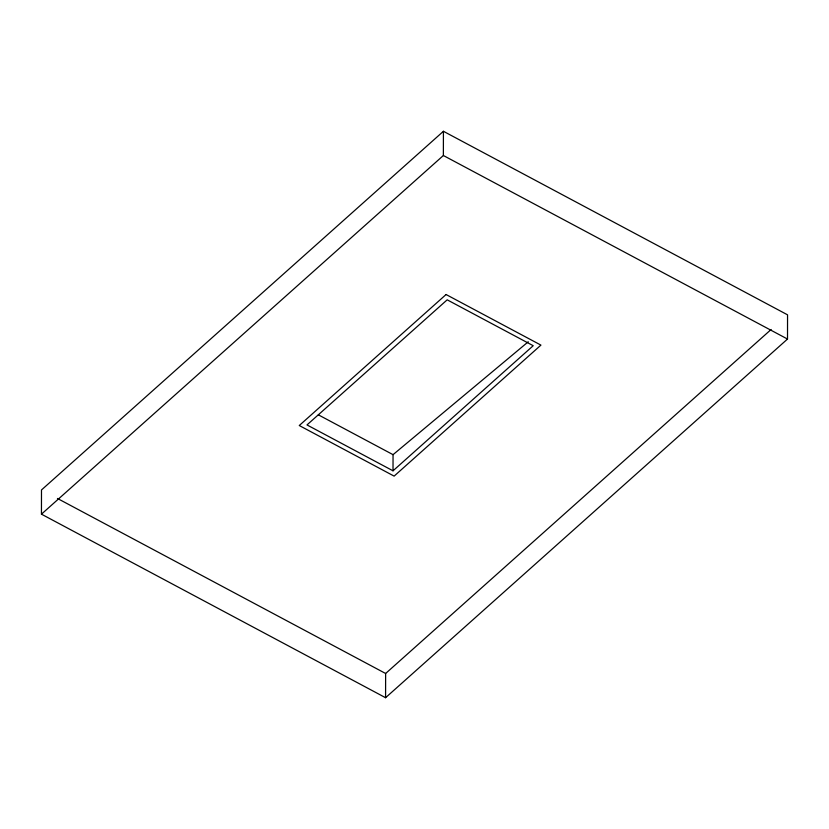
<?xml version="1.0" encoding="UTF-8"?>
<svg xmlns="http://www.w3.org/2000/svg" width="829" height="829" viewBox="0 0 829 829"><rect width="100%" height="100%" fill="white"/><g stroke="black" fill="none" stroke-linecap="round" stroke-linejoin="round"><path stroke-width="1.24" d="M41.45 514.167L41.491 489.949L443.422 131.293L787.55 314.833L787.509 339.051L385.578 697.707L41.45 514.167L443.37 155.51L443.422 131.293M385.578 697.707L385.63 673.49L771.125 329.486M393.019 470.81L533.213 345.714L447.183 299.829L306.989 424.925L393.019 470.81L393.05 454.665L528.26 341.786M443.37 155.51L787.509 339.051M318.336 414.821L393.05 454.665M57.45 498.457L385.63 673.49M446.075 294.523L299.269 425.526L394.127 476.115L540.933 345.113L446.075 294.523"/></g></svg>
